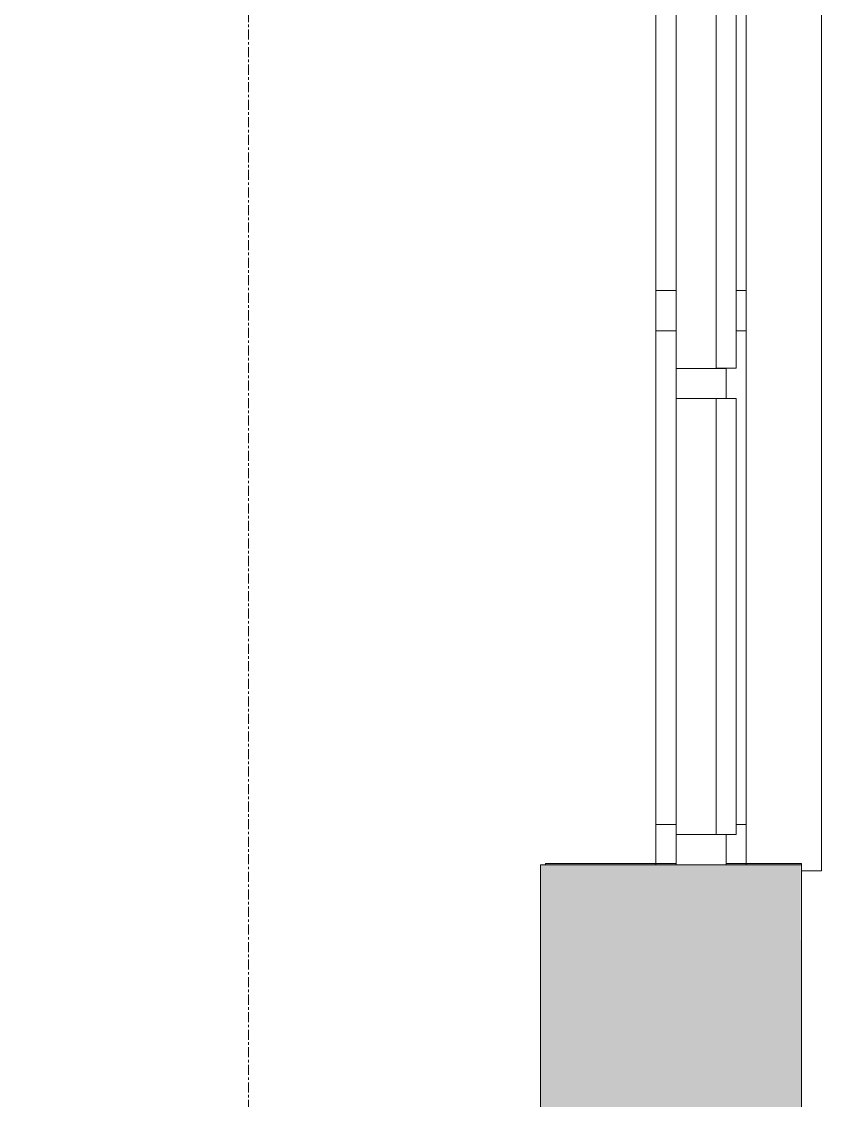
# Model space of a CAD drawing. Header units: inches. Extents: x 29752 to 31446, y 4278 to 5722.
# Drawn here: x 31346.9 to 31386.8, y 4870.6 to 4924.4 of the extents above; entities that cross this region are included whole.
import ezdxf

# ---------------------------------------------------------------- set-up
doc = ezdxf.new("R2010")
doc.units = ezdxf.units.IN
doc.header["$MEASUREMENT"] = 0
doc.linetypes.add('Grid Line 1_2_', pattern=[0.875, 0.5, -0.125, 0.125, -0.125])
for name, color, linetype, lineweight in [('1900 Duke Street_2nd Flr_LINKED_dwg', 8, 'Continuous', 9), ('A-GLAZ-CURT', 52, 'Continuous', 9), ('A-GLAZ-CWMG', 51, 'Continuous', 9), ('A-WALL', 113, 'Continuous', 13), ('A-WALL-PATT', 111, 'Continuous', 13), ('AE-GLAZING', 7, 'Continuous', 9), ('AE-SILL', 7, 'Continuous', 9), ('AE-WALLS-PATT', 7, 'Continuous', 9), ('AE-WALLS-TENANT', 7, 'Continuous', 9), ('S-GRID', 1, 'Continuous', 9)]:
    doc.layers.add(name, color=color, linetype=linetype, lineweight=lineweight)

# ---------------------------------------------------------------- blocks, each defined once
blk = doc.blocks.new('1900 Duke Street_2nd Flr_LINKED_dwg-5565117-FIRST FLOOR POWER _ SIGNAL')
at = {"layer": 'AE-WALLS-PATT'}
h = blk.add_hatch(color=256, dxfattribs=at)
h.paths.add_polyline_path([(2248.776, 447.687), (2274.25, 447.687), (2274.25, 447.831), (2248.5, 447.831), (2248.5, 475.831), (2274.25, 475.831), (2274.25, 475.937), (2248.375, 475.937), (2248.375, 447.687), (2248.5, 447.687)], flags=0)
h.paths.add_polyline_path([(2283.5, 503.562), (2287.25, 503.562), (2287.25, 503.625), (2283.5, 503.625)], flags=0)
h.paths.add_polyline_path([(2274.5, 503.562), (2281, 503.562), (2281, 503.625), (2274.5, 503.625)], flags=0)
at = {"layer": 'AE-GLAZING'}
for p, q in [((2284.5, 532.187), (2284.5, 588.781)), ((2280, 530.187), (2280, 505.562))]:
    blk.add_line(p, q, dxfattribs=at)
at = {"layer": 'AE-GLAZING', "flags": 128}
for points in [[(2281, 590.781), (2280, 590.781), (2280, 588.781), (2280, 532.187)], [(2281, 530.187), (2280, 530.187), (2280, 532.187), (2281, 532.187)], [(2284.5, 530.187), (2284.5, 532.187), (2284, 532.187)], [(2284.5, 505.562), (2284.5, 530.187), (2284, 530.187)], [(2280, 503.562), (2280, 505.562), (2281, 505.562)], [(2284, 505.562), (2284.5, 505.562), (2284.5, 503.562)]]:
    blk.add_lwpolyline(points, dxfattribs=at)
at = {"layer": 'AE-SILL', "flags": 128}
blk.add_lwpolyline([(2287.5, 676), (2288.25, 676), (2288.25, 503.25), (2287.25, 503.25)], dxfattribs=at)
at = {"layer": 'AE-WALLS-TENANT', "flags": 128}
for points in [[(2281, 503.625), (2274.5, 503.625), (2274.5, 503.562)], [(2287.25, 503.562), (2287.25, 503.625), (2283.5, 503.625)]]:
    blk.add_lwpolyline(points, dxfattribs=at)
blk = doc.blocks.new('System Panel - Glazed-6353539-FIRST FLOOR POWER _ SIGNAL')
at = {"layer": 'A-GLAZ-CURT', "lineweight": 13}
for p, q in [((10.875, 1.75), (-10.875, 1.75)), ((-10.875, 1.75), (-10.875, 0.75)), ((10.875, 0.75), (10.875, 1.75)), ((-10.875, 0.75), (10.875, 0.75))]:
    blk.add_line(p, q, dxfattribs=at)
blk = doc.blocks.new('Rectangular Mullion - 1_5_ x 2_5_ rectangular-6353524-FIRST FLOOR POWER _ SIGNAL')
at = {"layer": 'A-GLAZ-CWMG', "lineweight": 20}
for p, q in [((-1.5, 1.25), (0, 1.25)), ((-1.5, -1.25), (-1.5, 1.25)), ((0, 1.25), (0, -1.25)), ((0, -1.25), (-1.5, -1.25))]:
    blk.add_line(p, q, dxfattribs=at)
blk = doc.blocks.new('Rectangular Mullion - 1_5_ x 2_5_ rectangular-6353533-FIRST FLOOR POWER _ SIGNAL')
at = {"layer": 'A-GLAZ-CWMG'}
blk.add_line((31379.55, 5139.873), (31379.55, 5161.623), dxfattribs=at)
blk = doc.blocks.new('Rectangular Mullion - 1_5_ x 2_5_ rectangular-6353534-FIRST FLOOR POWER _ SIGNAL')
at = {"layer": 'A-GLAZ-CWMG', "lineweight": 20}
for p, q in [((-0.75, 1.25), (0.75, 1.25)), ((-0.75, -1.25), (-0.75, 1.25)), ((0.75, 1.25), (0.75, -1.25)), ((0.75, -1.25), (-0.75, -1.25))]:
    blk.add_line(p, q, dxfattribs=at)
blk = doc.blocks.new('System Panel - Glazed-6353951-FIRST FLOOR POWER _ SIGNAL')
at = {"layer": 'A-GLAZ-CURT', "lineweight": 13}
for p, q in [((30.359375, 1.75), (-30.359375, 1.75)), ((30.359375, 0.75), (30.359375, 1.75)), ((-30.359375, 0.75), (30.359375, 0.75))]:
    blk.add_line(p, q, dxfattribs=at)
blk = doc.blocks.new('Rectangular Mullion - 1_5_ x 2_5_ rectangular-6353949-FIRST FLOOR POWER _ SIGNAL')
at = {"layer": 'A-GLAZ-CWMG'}
blk.add_line((31379.55, 5225.342), (31379.55, 5286.061), dxfattribs=at)

msp = doc.modelspace()

# ---------------------------------------------------------------- hatches: boundary and pattern name
at = {"layer": 'A-WALL-PATT', "lineweight": 9}
msp.add_hatch(color=7, dxfattribs=at).paths.add_polyline_path([(31383.336, 4834.436), (31385.8, 4834.436), (31385.771, 4882.373), (31372.8, 4882.373), (31372.8, 4834.436), (31381.8, 4834.436)], flags=0)

# ---------------------------------------------------------------- linework, layer by layer
at = {"layer": 'A-WALL', "color": 8, "lineweight": 20}
for p, q in [((31372.8, 4882.373), (31372.8, 4854.642)), ((31385.8, 4882.373), (31372.8, 4882.373)), ((31385.8, 4797.561), (31385.8, 4882.373))]:
    msp.add_line(p, q, dxfattribs=at)
at = {"layer": 'S-GRID', "linetype": 'Grid Line 1_2_'}
msp.add_line((31358.237, 4277.766), (31358.237, 5698.128), dxfattribs=at)

# ---------------------------------------------------------------- block references
at = {"layer": '1900 Duke Street_2nd Flr_LINKED_dwg', "color": 7}
msp.add_blockref('1900 Duke Street_2nd Flr_LINKED_dwg-5565117-FIRST FLOOR POWER _ SIGNAL', (29098.55, 4378.811), dxfattribs=at)
at = {"layer": 'A-GLAZ-CURT', "rotation": 270}
for name, p in [('System Panel - Glazed-6353951-FIRST FLOOR POWER _ SIGNAL', (31380.8, 4937.483)), ('System Panel - Glazed-6353539-FIRST FLOOR POWER _ SIGNAL', (31380.8, 4894.748))]:
    msp.add_blockref(name, p, dxfattribs=at)
at = {"layer": 'A-GLAZ-CWMG'}
for name, p in [('Rectangular Mullion - 1_5_ x 2_5_ rectangular-6353949-FIRST FLOOR POWER _ SIGNAL', (0, -318.219)), ('Rectangular Mullion - 1_5_ x 2_5_ rectangular-6353533-FIRST FLOOR POWER _ SIGNAL', (0, -256))]:
    msp.add_blockref(name, p, dxfattribs=at)
at = {"layer": 'A-GLAZ-CWMG', "extrusion": (0, 0, -1), "rotation": 270}
for name, p in [('Rectangular Mullion - 1_5_ x 2_5_ rectangular-6353534-FIRST FLOOR POWER _ SIGNAL', (-31380.8, 4906.373)), ('Rectangular Mullion - 1_5_ x 2_5_ rectangular-6353524-FIRST FLOOR POWER _ SIGNAL', (-31380.8, 4882.373))]:
    msp.add_blockref(name, p, dxfattribs=at)

doc.saveas('drawing.dxf')
